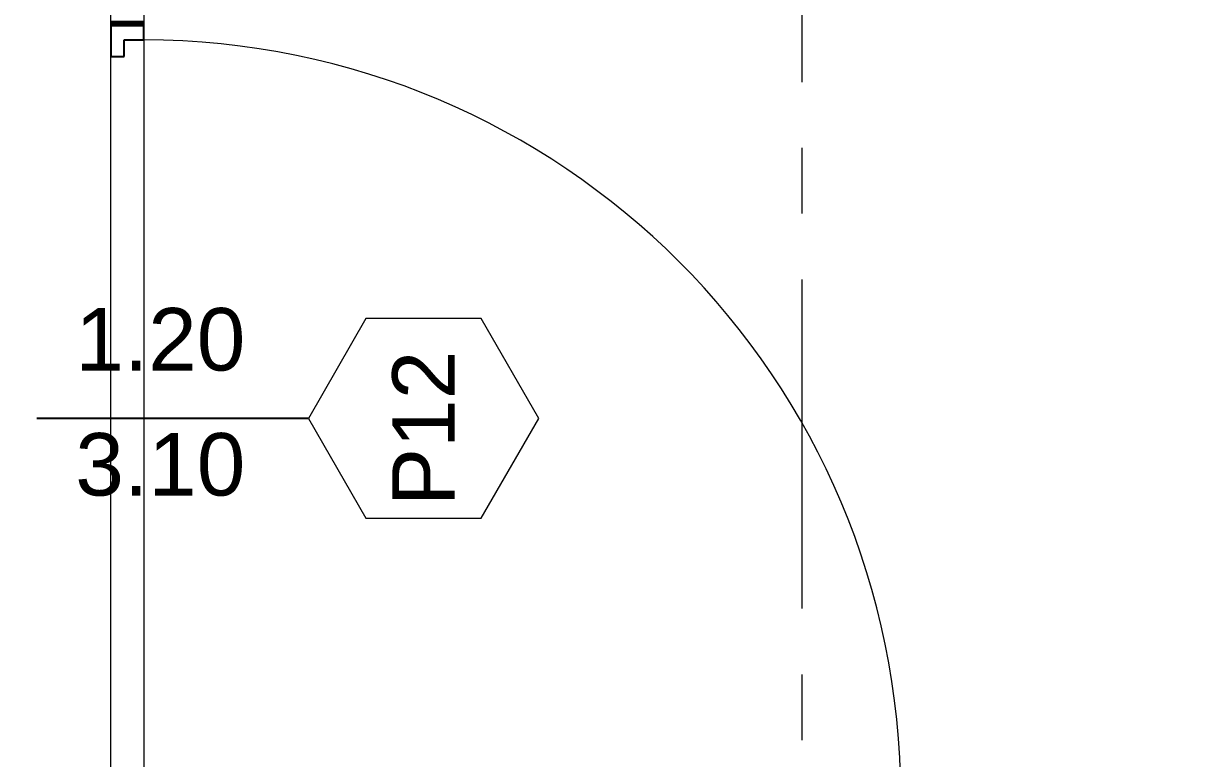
# Model space of a CAD drawing. Header units: inches. Extents: x -38 to 5698, y -33 to 92.
# Drawn here: x 112.387 to 114.175, y 17.483 to 18.6 of the extents above; entities that cross this region are included whole.
import ezdxf

# ---------------------------------------------------------------- set-up
doc = ezdxf.new("R2010")
doc.units = ezdxf.units.IN
doc.header["$MEASUREMENT"] = 0
doc.linetypes.add('Punto & Raya', pattern=[0.65, 0.5, -0.075, 0, -0.075])
for name, color, linetype in [('02 _ ARQ _ ALB _ Muros Interiores', 7, 'Continuous'), ('02 _ ARQ _ ZON _ Espacio.3D', 7, 'Continuous'), ('Marcador - Secciones', 251, 'Continuous')]:
    doc.layers.add(name, color=color, linetype=linetype)
doc.styles.add('Estilo_Generado_4', font='swisse.ttf')

msp = doc.modelspace()

# ---------------------------------------------------------------- linework, layer by layer
at = {"layer": '02 _ ARQ _ ALB _ Muros Interiores', "color": 7, "linetype": 'Continuous', "lineweight": 80}
msp.add_line((112.52, 18.6), (112.57, 18.6), dxfattribs=at)
msp.add_line((112.52, 18.6), (112.57, 18.6), dxfattribs=at)
msp.add_line((112.52, 18.6), (112.57, 18.6), dxfattribs=at)
at = {"layer": '02 _ ARQ _ ALB _ Muros Interiores', "color": 165, "linetype": 'Continuous', "lineweight": 25}
for p, q in [((112.57, 18.6), (112.52, 18.6)), ((112.52, 18.6), (112.52, 18.55)), ((112.57, 18.575), (112.57, 18.6)), ((112.54, 18.55), (112.54, 18.575)), ((112.54, 18.575), (112.57, 18.575)), ((112.52, 18.55), (112.54, 18.55))]:
    msp.add_line(p, q, dxfattribs=at)
at = {"layer": '02 _ ARQ _ ALB _ Muros Interiores', "color": 152, "linetype": 'Continuous', "lineweight": 25}
msp.add_line((112.82, 18), (112.4075, 18), dxfattribs=at)
at = {"layer": '02 _ ARQ _ ALB _ Muros Interiores', "color": 251, "linetype": 'Continuous', "lineweight": 13, "flags": 128}
msp.add_lwpolyline([(113.17, 18), (113.0825, 18.1516), (112.9075, 18.1516), (112.82, 18), (112.9075, 17.8484), (113.0825, 17.8484)], close=True, dxfattribs=at)
at = {"layer": '02 _ ARQ _ ALB _ Muros Interiores', "color": 7, "linetype": 'Continuous', "lineweight": 15}
msp.add_arc((112.57, 17.425), 1.15, 0, 90, dxfattribs=at)
at = {"layer": '02 _ ARQ _ ZON _ Espacio.3D', "color": 254, "linetype": 'Continuous', "lineweight": 0, "flags": 128}
msp.add_lwpolyline([(100.8201, 17.4), (112.52, 17.4), (112.52, 29.6999), (100.82, 29.7), (100.82, 27.9653), (102.07, 27.9653), (102.07, 27.7902), (100.82, 27.7902)], close=True, dxfattribs=at)
msp.add_lwpolyline([(143.92, 29.7), (115.57, 29.7), (112.57, 29.7), (112.57, 17.4), (137.07, 17.4)], dxfattribs=at)
at = {"layer": 'Marcador - Secciones', "color": 251, "linetype": 'Punto & Raya', "lineweight": 13}
msp.add_line((113.57, 46.2111), (113.57, 0.8878), dxfattribs=at)

# ---------------------------------------------------------------- texts
at = {"layer": '02 _ ARQ _ ALB _ Muros Interiores', "color": 251, "lineweight": 25, "char_height": 0.095, "attachment_point": 7, "style": 'Estilo_Generado_4'}
for s, insert in [('\\A1;{\\pql;\\pt0;\\fSwis721 Ex BT|b0|i0|c0|p34;1.20\\fSwis721 Ex BT|b0|i0|c0|p34;\\A1{\\H.66x;\\S^  ;}\\fSwis721 Ex BT|b0|i0|c0|p34;\\fSwis721 Ex BT|b0|i0|c0|p34;}', (112.466, 18.045)), ('\\A1;{\\pql;\\pt0;\\fSwis721 Ex BT|b0|i0|c0|p34;3.10\\fSwis721 Ex BT|b0|i0|c0|p34;\\A1{\\H.66x;\\S^  ;}\\fSwis721 Ex BT|b0|i0|c0|p34;\\fSwis721 Ex BT|b0|i0|c0|p34;}', (112.466, 17.855))]:
    msp.add_mtext(s, dxfattribs=dict(at, insert=insert))
at = {"layer": '02 _ ARQ _ ALB _ Muros Interiores', "color": 251, "lineweight": 25, "insert": (113.0425, 17.8667), "char_height": 0.095, "attachment_point": 7, "rotation": 90, "style": 'Estilo_Generado_4'}
msp.add_mtext('\\A1;{\\pql;\\pt0;\\fSwis721 Ex BT|b0|i0|c0|p34;P12\\fSwis721 Ex BT|b0|i0|c0|p34;\\fSwis721 Ex BT|b0|i0|c0|p34;\\fSwis721 Ex BT|b0|i0|c0|p34;}', dxfattribs=at)

doc.saveas('drawing.dxf')
